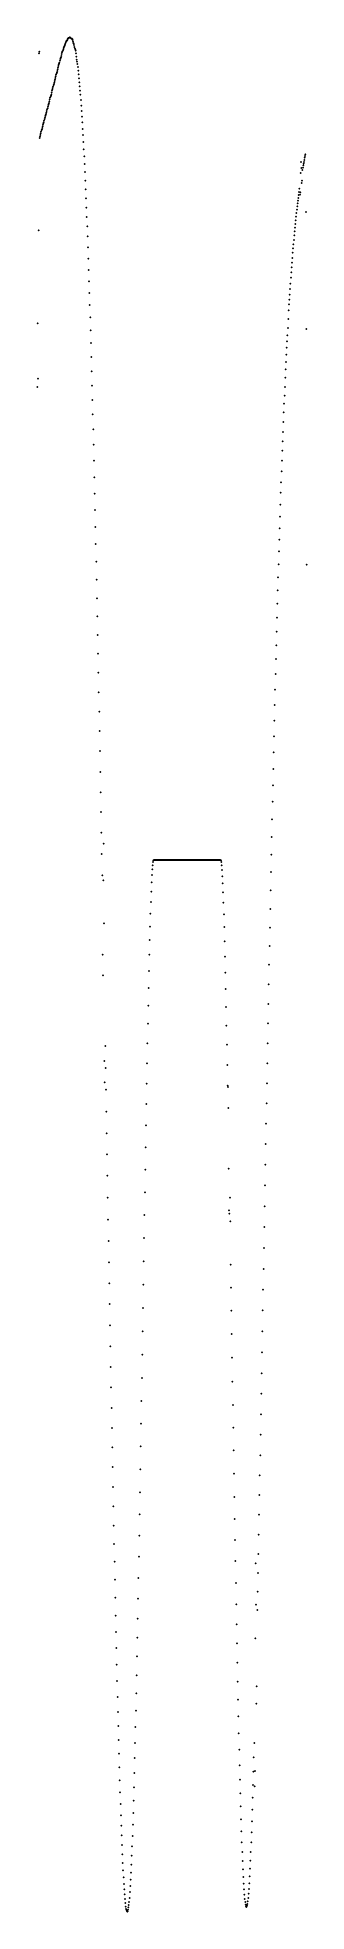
# Model space of a CAD drawing. Header units: metres. Extents: x 0 to 360, y -1401 to 1096.
import ezdxf

# ---------------------------------------------------------------- set-up
doc = ezdxf.new("R2010")
doc.units = ezdxf.units.M

msp = doc.modelspace()

# ---------------------------------------------------------------- linework, layer by layer
for p in [(2, 1075.2), (2.5, 1077.4), (32.5, 1074.4), (33, 1076.5), (33.5, 1077.8), (34, 1078.7), (34.5, 1080.4), (35, 1082.6), (35.5, 1083.9), (36, 1084.8), (36.5, 1085.6), (37, 1086.9), (37.5, 1088.6), (38, 1090.4), (38.5, 1091.7), (39, 1092.1), (39.5, 1092.1), (40, 1093), (40.5, 1094.3), (41, 1095.1), (41.5, 1095.6), (42, 1095.6), (42.5, 1096), (43, 1096.4), (43.5, 1096.4), (44, 1096), (44.5, 1095.6), (45, 1095.1), (45.5, 1094.7), (46, 1094.7), (46.5, 1094.3), (47, 1093), (47.5, 1090.8), (48, 1089.1), (48.5, 1088.2), (49, 1086.5), (49.5, 1083.9), (50, 1081.7), (50.5, 1080.4), (51, 1078.7), (51.5, 1075.2), (26, 1049.8), (26.5, 1051.9), (27, 1054.1), (27.5, 1056.2), (28, 1058.4), (28.5, 1060.1), (29, 1061.4), (29.5, 1062.7), (30, 1065.3), (30.5, 1067.9), (31, 1069.2), (31.5, 1070.1), (32, 1071.8), (52, 1070.9), (52.5, 1067), (53, 1064), (53.5, 1061), (54, 1057.1), (54.5, 1052.4), (19.5, 1025.6), (20, 1027.3), (20.5, 1029), (21, 1030.8), (21.5, 1032.9), (22, 1034.6), (22.5, 1036.4), (23, 1038.5), (23.5, 1040.3), (24, 1042.4), (24.5, 1044.6), (25, 1046.7), (25.5, 1048.5), (55, 1047.2), (55.5, 1042), (56, 1036.8), (56.5, 1031.2), (57, 1025.6), (13, 1000.5), (13.5, 1002.2), (14, 1004.4), (14.5, 1006.6), (15, 1007.9), (15.5, 1009.2), (16, 1011.3), (16.5, 1013.9), (17, 1016.1), (17.5, 1017.4), (18, 1018.7), (18.5, 1020.4), (19, 1023), (57.5, 1020), (58, 1013), (58.5, 1005.7), (6, 974.2), (6.5, 975.9), (7, 978), (7.5, 980.2), (8, 981.9), (8.5, 983.2), (9, 985.4), (9.5, 987.6), (10, 989.7), (10.5, 991.9), (11, 993.2), (11.5, 994.5), (12, 996.2), (12.5, 998.4), (59, 998.4), (59.5, 991), (60, 983.2), (60.5, 974.6), (3, 962.5), (3.5, 964.2), (4, 966.4), (4.5, 968.5), (5, 970.7), (5.5, 972.9), (61, 966.4), (61.5, 957.3), (62, 947.4), (62.5, 937.9), (63, 927.9), (352, 930.5), (355, 925.8), (355.5, 928.4), (356, 930.5), (356.5, 933.1), (357, 936.1), (357.5, 938.3), (358, 940.5), (63.5, 917.1), (64, 905.5), (351.5, 915.8), (352.5, 922.3), (353, 902.4), (353.5, 905.5), (354, 919.7), (354.5, 922.8), (64.5, 893.8), (65, 882.1), (347.5, 875.2), (348, 878.7), (348.5, 882.6), (349, 886.5), (349.5, 890.4), (350, 894.7), (350.5, 886.9), (351, 889.9), (65.5, 869.6), (66, 857.1), (345, 852.8), (345.5, 857.5), (346, 862.3), (346.5, 867), (347, 871.3), (358.5, 864), (1.5, 839.4), (66.5, 844.6), (67, 831.2), (342.5, 826.4), (343, 832.5), (343.5, 838.1), (344, 842.8), (344.5, 847.6), (67.5, 816.9), (68, 801.8), (340.5, 802.7), (341, 809.6), (341.5, 815.6), (342, 820.8), (68.5, 786.7), (338.5, 776.3), (339, 783.6), (339.5, 790.1), (340, 796.2), (69, 771.6), (69.5, 756), (337, 753.8), (337.5, 761.2), (338, 768.5), (70, 740), (335.5, 732.7), (336, 740.9), (336.5, 746.9), (0.5, 715.4), (70.5, 723.2), (71, 706.3), (334, 699.4), (334.5, 709.3), (335, 721.4), (359, 708), (71.5, 689), (333, 683), (333.5, 691.6), (72, 670.5), (72.5, 651.5), (331.5, 654), (332, 664), (332.5, 673.5), (0, 630.7), (1, 641.5), (73, 632.4), (330.5, 630.7), (331, 642.8), (73.5, 613.4), (329.5, 608.3), (330, 619.1), (74, 594), (328.5, 584.1), (329, 597), (74.5, 574.1), (75, 553.8), (327.5, 558.1), (328, 570.7), (75.5, 532.2), (326.5, 532.2), (327, 545.6), (76, 510.2), (325.5, 503.7), (326, 518), (76.5, 488.6), (325, 489.5), (77, 466.6), (324, 457.9), (324.5, 473.9), (77.5, 444.1), (323, 427.2), (323.5, 442.4), (78, 421.2), (322.5, 411.7), (78.5, 397.9), (321.5, 376.7), (322, 394.4), (359.5, 393.6), (79, 373.7), (321, 359.4), (79.5, 349.1), (80, 324.9), (320.5, 341.7), (80.5, 300.2), (319.5, 304.6), (320, 323.1), (81, 275.2), (319, 286.4), (318.5, 267.8), (81.5, 249.7), (317.5, 227.2), (318, 248), (82, 223.8), (317, 206.5), (82.5, 197.9), (316.5, 185.8), (83, 171.9), (316, 165), (83.5, 145.2), (315.5, 143.4), (84, 117.5), (315, 121.4), (84.5, 90.3), (314, 77.8), (314.5, 99.8), (85, 63.9), (313.5, 54.4), (85.5, 36.7), (313, 30.7), (86, 8.2), (88.5, 22), (156, 0), (156.5, 0), (157, 0), (157.5, 0), (159.5, 0), (160, 0), (160.5, 0), (162, 0), (162.5, 0), (163, 0), (163.5, 0), (164, 0), (165.5, 0), (167, 0), (167.5, 0), (168, 0), (168.5, 0), (169, 0), (169.5, 0), (171, 0), (171.5, 0), (173, 0), (173.5, 0), (174.5, 0), (175, 0), (176.5, 0), (177, 0), (177.5, 0), (179, 0), (179.5, 0), (181, 0), (181.5, 0), (183, 0), (183.5, 0), (184.5, 0), (185, 0), (186.5, 0), (187, 0), (187.5, 0), (189.5, 0), (190, 0), (190.5, 0), (192, 0), (192.5, 0), (194.5, 0), (195, 0), (196.5, 0), (198, 0), (198.5, 0), (199, 0), (202, 0), (202.5, 0), (204, 0), (204.5, 0), (205, 0), (207.5, 0), (208, 0), (208.5, 0), (209, 0), (209.5, 0), (211.5, 0), (212, 0), (213.5, 0), (214, 0), (215.5, 0), (216, 0), (216.5, 0), (217, 0), (217.5, 0), (218, 0), (219, 0), (219.5, 0), (220, 0), (221.5, 0), (222, 0), (222.5, 0), (223, 0), (223.5, 0), (224, 0), (225, 0), (225.5, 0), (229.5, 0), (230, 0), (230.5, 0), (232, 0), (233.5, 0), (234, 0), (236, 0), (236.5, 0), (237, 0), (239, 0), (239.5, 0), (240, 0), (241.5, 0), (242, 0), (243, 0), (243.5, 0), (244, 0), (312.5, 7.3), (86.5, -20.3), (153, -19.9), (153.5, -12.5), (154, -6.9), (154.5, -2.6), (155, -0.4), (155.5, 0), (158, 0), (158.5, 0), (159, 0), (161, 0), (161.5, 0), (164.5, 0), (165, 0), (166, 0), (166.5, 0), (170, 0), (170.5, 0), (172, 0), (172.5, 0), (174, 0), (175.5, 0), (176, 0), (178, 0), (178.5, 0), (180, 0), (180.5, 0), (182, 0), (182.5, 0), (184, 0), (185.5, 0), (186, 0), (188, 0), (188.5, 0), (189, 0), (191, 0), (191.5, 0), (193, 0), (193.5, 0), (194, 0), (195.5, 0), (196, 0), (197, 0), (197.5, 0), (199.5, 0), (200, 0), (200.5, 0), (201, 0), (201.5, 0), (203, 0), (203.5, 0), (205.5, 0), (206, 0), (206.5, 0), (207, 0), (210, 0), (210.5, 0), (211, 0), (212.5, 0), (213, 0), (214.5, 0), (215, 0), (218.5, 0), (220.5, 0), (221, 0), (224.5, 0), (226, 0), (226.5, 0), (227, 0), (227.5, 0), (228, 0), (228.5, 0), (229, 0), (231, 0), (231.5, 0), (232.5, 0), (233, 0), (234.5, 0), (235, 0), (235.5, 0), (237.5, 0), (238, 0), (238.5, 0), (240.5, 0), (241, 0), (242.5, 0), (244.5, 0), (245, -0.4), (245.5, -2.6), (246, -6.9), (246.5, -13.4), (247, -21.6), (312, -16), (88, -26.8), (152, -41.9), (152.5, -29.8), (247.5, -31.1), (248, -42.8), (311.5, -40.2), (151, -71.3), (151.5, -55.7), (248.5, -56.6), (249, -72.1), (311, -65.2), (89, -84.2), (150.5, -88.6), (249.5, -89.4), (310.5, -89.9), (150, -106.7), (250, -108.4), (310, -114.5), (87, -126.1), (149, -147.7), (149.5, -126.1), (250.5, -128.7), (309.5, -139.5), (87.5, -153.8), (148.5, -170.6), (251, -149.9), (251.5, -171.9), (309, -165.5), (148, -194), (252, -195.7), (308.5, -191.8), (147.5, -218.2), (252.5, -220.8), (308, -217.7), (90.5, -248), (147, -244.1), (253, -246.2), (307.5, -244.1), (89.5, -267.8), (146.5, -270.9), (253.5, -273), (307, -270.9), (90, -296.4), (91, -276.9), (146, -298.1), (306.5, -297.6), (91.5, -305.9), (254, -300.7), (254.5, -302.4), (306, -324.4), (92, -335.2), (145.5, -325.3), (255, -330.5), (92.5, -364.2), (145, -353.4), (305.5, -351.2), (93, -392.3), (144.5, -382.8), (305, -378.4), (93.5, -420.8), (144, -412.6), (255.5, -411.3), (304.5, -406.1), (143.5, -442.8), (304, -433.7), (94, -450.1), (143, -473), (256, -467), (256.5, -471.3), (257, -450.1), (303.5, -461.4), (94.5, -479.1), (257.5, -481.7), (303, -489), (95, -507.6), (142.5, -503.7), (302.5, -517.1), (95.5, -536.1), (142, -534.8), (258, -539.1), (302, -545.2), (96, -564.2), (141.5, -565.9), (258.5, -569.8), (301.5, -572.4), (96.5, -591.8), (141, -597), (97, -619.9), (259, -600.5), (301, -600), (97.5, -648), (140.5, -628.1), (259.5, -631.6), (300.5, -628.1), (140, -659.2), (260, -663.1), (300, -656.2), (98, -675.6), (139.5, -690.3), (260.5, -695.1), (299.5, -683.9), (98.5, -702.9), (139, -721), (299, -711.1), (99, -730.1), (261, -726.2), (298.5, -738.7), (99.5, -756.9), (138.5, -751.2), (261.5, -756.4), (298, -765.9), (100, -782.8), (138, -781.5), (262, -786.7), (297.5, -793.2), (100.5, -809.1), (137.5, -812.2), (262.5, -817.8), (297, -819.9), (101, -835.5), (137, -842.8), (263, -848.9), (296.5, -846.3), (101.5, -861.4), (136.5, -872.2), (296, -872.6), (102, -886.9), (263.5, -878.3), (295.5, -899), (102.5, -911.5), (136, -900.3), (264, -906.3), (103, -935.3), (135.5, -928.4), (264.5, -934.4), (291.5, -937.4), (295, -924.9), (103.5, -959), (135, -956.9), (265, -963.4), (294.5, -950), (104, -983.2), (134.5, -984.5), (265.5, -991.9), (292, -992.3), (294, -975), (104.5, -1007), (134, -1010.9), (266, -1018.7), (293.5, -999.6), (105, -1029), (133.5, -1036.4), (266.5, -1044.1), (291, -1037.2), (105.5, -1050.2), (106, -1072.2), (133, -1061.4), (267, -1069.6), (106.5, -1094.3), (132.5, -1086.5), (267.5, -1095.1), (107, -1115.4), (132, -1110.7), (268, -1118.9), (293, -1101.2), (107.5, -1135.3), (131.5, -1133.6), (268.5, -1141.3), (292.5, -1124.5), (108, -1154.3), (108.5, -1172.9), (131, -1155.6), (269, -1163.8), (109, -1191), (130, -1196.9), (130.5, -1176.6), (269.5, -1185.8), (289, -1195.8), (289.5, -1176.8), (109.5, -1209.2), (129.5, -1216.6), (270, -1206.6), (288.5, -1214.8), (290.5, -1213.9), (110, -1226.4), (110.5, -1242.4), (129, -1235.8), (270.5, -1225.6), (271, -1243.7), (288, -1232.9), (290, -1234.7), (111, -1258), (111.5, -1273.1), (128, -1270), (128.5, -1253.8), (271.5, -1261.4), (287, -1265.8), (287.5, -1249.8), (112, -1286.9), (127.5, -1285.5), (272, -1278.7), (272.5, -1294.7), (286, -1296), (286.5, -1281.3), (112.5, -1299.9), (113, -1312.8), (126.5, -1314.6), (127, -1300.8), (273, -1309), (273.5, -1321.9), (285, -1321.9), (285.5, -1309.4), (113.5, -1325.4), (114, -1336.6), (114.5, -1346.5), (125.5, -1338.8), (126, -1327.1), (274, -1334), (274.5, -1345.2), (284, -1344.4), (284.5, -1333.6), (115, -1356), (115.5, -1364.7), (116, -1372), (124, -1367.3), (124.5, -1359.1), (125, -1349.6), (275, -1355.2), (275.5, -1364.3), (276, -1372), (282.5, -1371.6), (283, -1363.8), (283.5, -1354.3), (116.5, -1378.5), (117, -1384.6), (117.5, -1390.2), (118, -1394.9), (118.5, -1398), (121.5, -1395.8), (122, -1392.8), (122.5, -1388.9), (123, -1383.3), (123.5, -1375.5), (276.5, -1378.9), (277, -1384.6), (277.5, -1388.9), (278, -1392.3), (278.5, -1394.5), (279, -1395.4), (279.5, -1394.5), (280, -1393.2), (280.5, -1391.5), (281, -1388), (281.5, -1383.3), (282, -1377.6), (119, -1399.7), (119.5, -1401), (120, -1401.4), (120.5, -1401), (121, -1398.8)]:
    msp.add_point(p)

doc.saveas('drawing.dxf')
